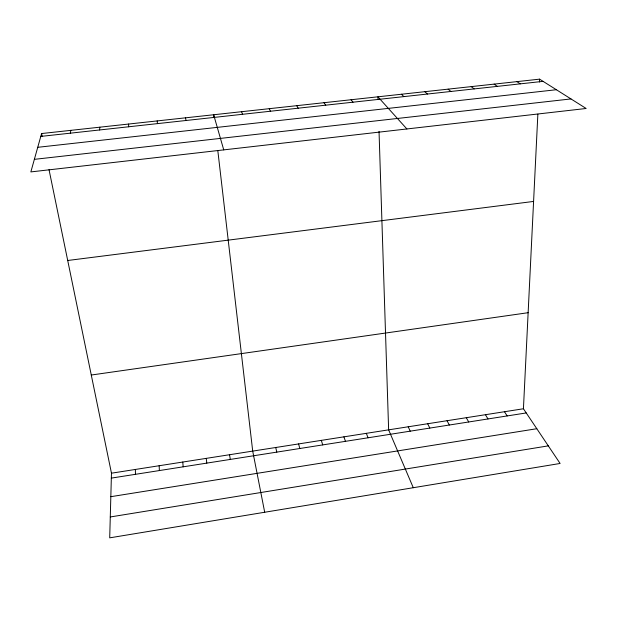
<?xml version="1.0" encoding="UTF-8"?>
<svg xmlns="http://www.w3.org/2000/svg" width="617" height="617" viewBox="0 0 617 617"><rect width="100%" height="100%" fill="white"/><g stroke="black" fill="none" stroke-linecap="round" stroke-linejoin="round"><path stroke-width="0.93" d="M128.621 126.786L128.629 124.048M49.021 169.644L111.469 473.193L109.71 537.847L560.105 463.467L523.432 408.762L537.862 114.153M539.435 82.015L539.574 79.153L41.594 133.55L30.85 171.912L586.15 108.484L539.574 79.153M99.576 129.971L99.846 127.187M70.299 133.179L70.832 130.357M110.273 516.961L548.305 445.867M110.829 496.685L536.805 428.715M111.469 473.193L523.432 408.762M111.33 478.106L526.232 412.943M91.27 375.028L528.137 312.703M67.708 260.49L533.589 201.435M34.367 159.348L570.98 98.928M37.745 147.309L556.364 89.727M40.791 136.411L543.076 81.359M516.938 81.629L520.254 83.858M494.148 84.12L497.279 86.38M471.211 86.627L474.149 88.917M448.119 89.149L450.873 91.463M424.874 91.686L427.434 94.031M401.474 94.239L403.842 96.622M406.888 128.961L377.92 96.815L378.013 99.607M351.065 99.746L353.009 102.191M323.994 102.707L325.707 105.183M504.49 411.724L507.159 415.935M485.44 414.701L487.985 418.951M296.723 105.684L298.204 108.199M466.29 417.701L468.712 421.982M447.04 420.709L449.323 425.02M427.674 423.74L429.825 428.082M269.243 108.685L270.485 111.237M408.207 426.779L410.228 431.16M413.282 487.715L388.633 429.841L379.031 131.352M366.336 433.335L368.056 437.785M241.555 111.708L242.558 114.299M343.9 436.844L345.466 441.332M321.318 440.368L322.722 444.903M223.74 149.885L213.652 114.754L213.976 117.592M298.589 443.924L299.839 448.497M275.722 447.502L276.802 452.114M41.594 133.55L42.164 136.318M264.693 512.249L252.708 451.104L217.824 150.71M185.532 117.832L186.033 120.492M229.547 454.721L230.288 459.426M206.232 458.369L206.803 463.112M157.188 120.924L157.443 123.624M182.771 462.04L183.172 466.822M159.155 465.735L159.379 470.555M135.385 469.444L135.439 474.319"/></g></svg>
